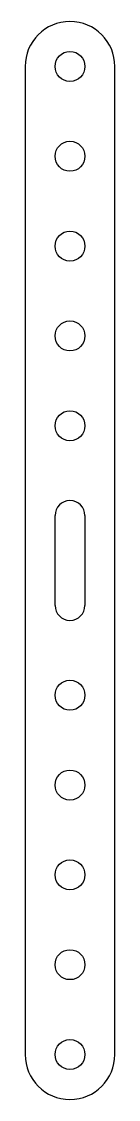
# Model space of a CAD drawing. Header units: millimetres. Extents: x 204 to 213, y 85 to 193.
import ezdxf

# ---------------------------------------------------------------- set-up
doc = ezdxf.new("R2010")
doc.units = ezdxf.units.MM
doc.layers.add('Default', color=7, linetype='Continuous')

msp = doc.modelspace()

# ---------------------------------------------------------------- linework, layer by layer
at = {"layer": 'Default', "color": 7, "linetype": 'Continuous'}
for p, q in [((204.25, 188.43), (204.25, 89.43)), ((213.25, 89.43), (213.25, 188.43)), ((207.25, 134.43), (207.25, 143.43)), ((210.25, 143.43), (210.25, 134.43))]:
    msp.add_line(p, q, dxfattribs=at)
for centre in [(208.75, 188.43), (208.75, 179.43), (208.75, 170.43), (208.75, 161.43), (208.75, 152.43), (208.75, 125.43), (208.75, 116.43), (208.75, 107.43), (208.75, 98.43), (208.75, 89.43)]:
    msp.add_circle(centre, 1.5, dxfattribs=at)
for centre, radius, start, end in [((208.75, 188.43), 4.5, 0, 180), ((208.75, 143.43), 1.5, 0, 180), ((208.75, 134.43), 1.5, 180, 0), ((208.75, 89.43), 4.5, 180, 0)]:
    msp.add_arc(centre, radius, start, end, dxfattribs=at)

doc.saveas('drawing.dxf')
